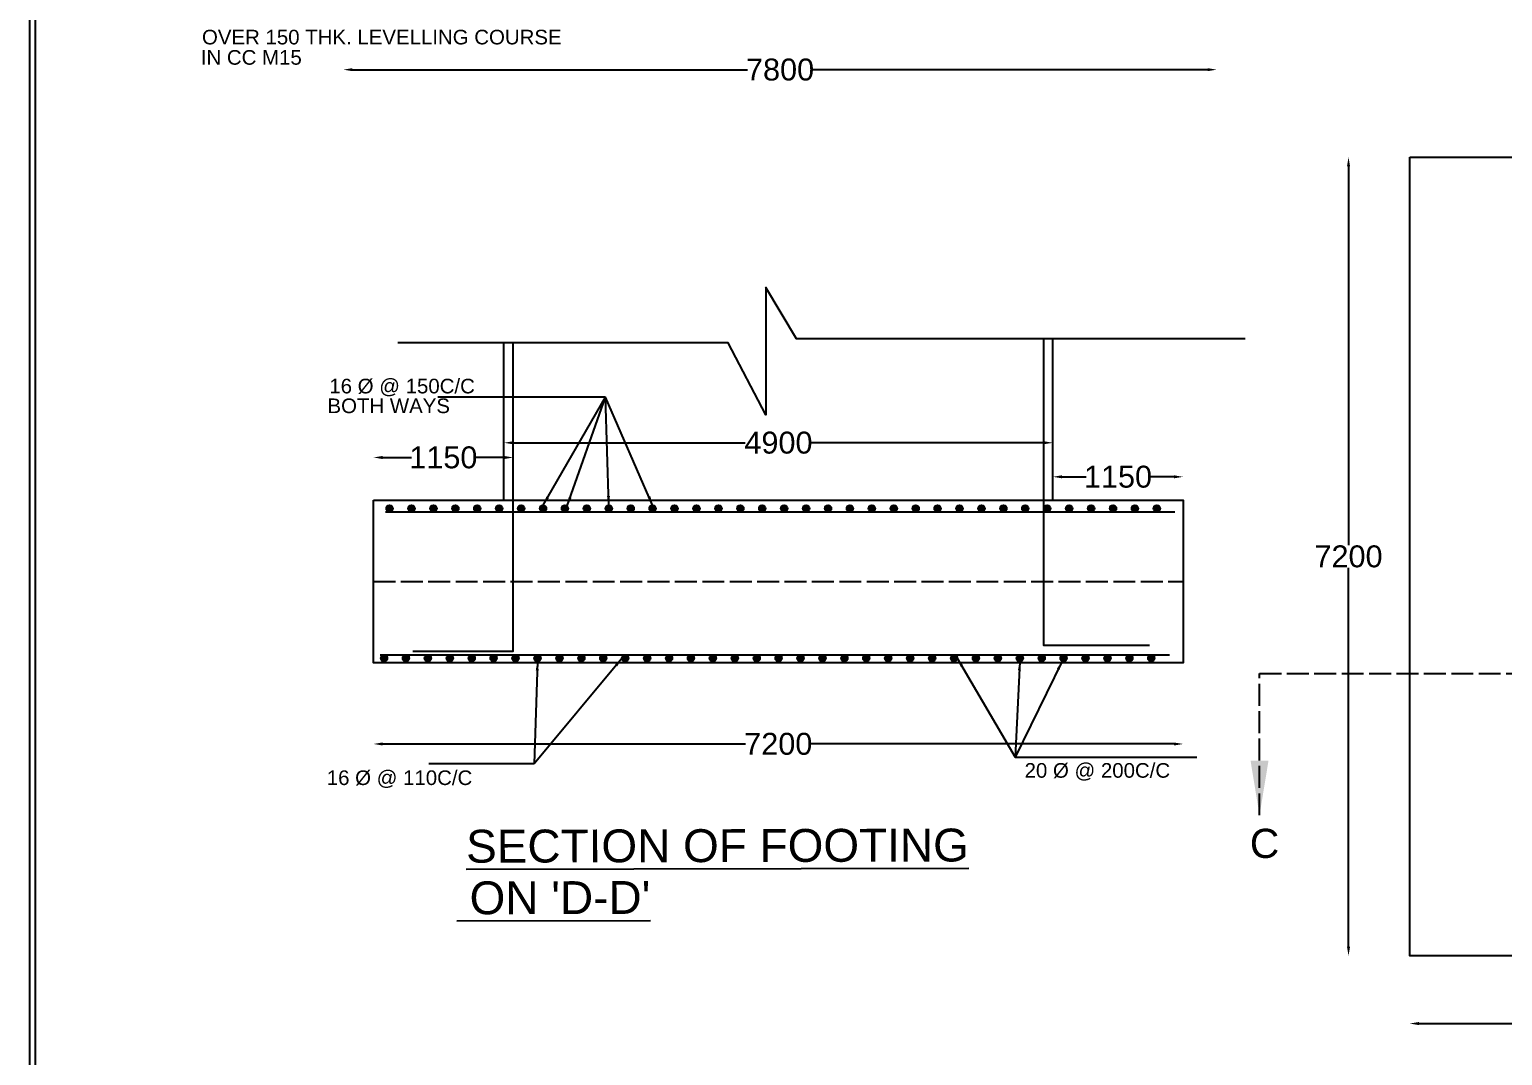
# Model space of a CAD drawing. Header units: inches. Extents: x 528254 to 544982, y -169119 to -158181.
# Drawn here: x 528254 to 532286, y -166454 to -163646 of the extents above; entities that cross this region are included whole.
import ezdxf

# ---------------------------------------------------------------- set-up
doc = ezdxf.new("R2010")
doc.units = ezdxf.units.IN
doc.header["$MEASUREMENT"] = 0
doc.linetypes.add('ACAD_ISO02W100', pattern=[15, 12, -3])
for name, color, linetype in [('DIMENSION', 7, 'Continuous'), ('DRAWING', 7, 'Continuous'), ('TEXT', 7, 'Continuous')]:
    doc.layers.add(name, color=color, linetype=linetype)
doc.styles.get("Standard").update_dxf_attribs({"font": 'arial.ttf', "height": 60})
doc.dimstyles.new('ST100', dxfattribs={"dimtxt": 100, "dimasz": 25, "dimexe": 0, "dimexo": 300, "dimgap": 0.09, "dimtad": 0, "dimtih": 1, "dimtoh": 1, "dimdec": 0, "dimzin": 0, "dimdsep": 46, "dimtxsty": 'Standard', "dimcen": 0, "dimse1": 1, "dimse2": 1, "dimadec": 0, "dimazin": 0, "dimtfac": 1, "dimtdec": 0, "dimtofl": 0, "dimtmove": 0, "dimatfit": 3, "dimfxl": 2000, "dimtolj": 1, "dimtzin": 0, "dimarcsym": 0})

# ---------------------------------------------------------------- blocks, each defined once
blk = doc.blocks.new('*D76')
at = {"layer": 'Defpoints', "color": 0, "ltscale": 0.4, "transparency": 16777216}
for p in [(529113.1, -163259.2), (531503.6, -163259.2), (531503.6, -163755.9)]:
    blk.add_point(p, dxfattribs=at)
at = {"layer": 'DIMENSION', "color": 0, "lineweight": -2, "ltscale": 0.4, "transparency": 16777216}
for p, q in [((529138.1, -163755.9), (530219.1, -163755.9)), ((531478.6, -163755.9), (530397.7, -163755.9))]:
    blk.add_line(p, q, dxfattribs=at)
at = {"layer": 'DIMENSION', "color": 0, "ltscale": 0.4, "transparency": 16777216}
for points in [[(529138.1, -163751.7), (529138.1, -163760), (529113.1, -163755.9)], [(531478.6, -163751.7), (531478.6, -163760), (531503.6, -163755.9)]]:
    blk.add_solid(points, dxfattribs=at)
at = {"layer": 'DIMENSION', "color": 0, "ltscale": 0.4, "transparency": 16777216, "insert": (530308.4, -163755.9), "char_height": 60, "attachment_point": 5}
blk.add_mtext('\\A1;7800', dxfattribs=at)
blk = doc.blocks.new('*D154')
at = {"layer": 'Defpoints', "color": 0, "ltscale": 0.4, "transparency": 16777216}
for p in [(532031.9, -166181.2), (533545.6, -166181.2), (533545.6, -166366.8)]:
    blk.add_point(p, dxfattribs=at)
at = {"layer": 'DIMENSION', "color": 0, "lineweight": -2, "ltscale": 0.4, "transparency": 16777216}
for p, q in [((532056.9, -166366.8), (532699.1, -166366.8)), ((533520.6, -166366.8), (532878.3, -166366.8))]:
    blk.add_line(p, q, dxfattribs=at)
at = {"layer": 'DIMENSION', "color": 0, "ltscale": 0.4, "transparency": 16777216}
for points in [[(532056.9, -166362.6), (532056.9, -166371), (532031.9, -166366.8)], [(533520.6, -166362.6), (533520.6, -166371), (533545.6, -166366.8)]]:
    blk.add_solid(points, dxfattribs=at)
at = {"layer": 'DIMENSION', "color": 0, "ltscale": 0.4, "transparency": 16777216, "insert": (532788.7, -166366.8), "char_height": 60, "attachment_point": 5}
blk.add_mtext('\\A1;5000', dxfattribs=at)
blk = doc.blocks.new('*D155')
at = {"layer": 'Defpoints', "color": 0, "ltscale": 0.4, "transparency": 16777216}
for p in [(531864.3, -163995.6), (532031.9, -163995.6), (532031.9, -166181.2)]:
    blk.add_point(p, dxfattribs=at)
at = {"layer": 'DIMENSION', "color": 0, "lineweight": -2, "ltscale": 0.4, "transparency": 16777216}
for p, q in [((531864.3, -164020.6), (531864.3, -165057.7)), ((531864.3, -166156.2), (531864.3, -165119.1))]:
    blk.add_line(p, q, dxfattribs=at)
at = {"layer": 'DIMENSION', "color": 0, "ltscale": 0.4, "transparency": 16777216}
for points in [[(531860.1, -164020.6), (531868.5, -164020.6), (531864.3, -163995.6)], [(531860.1, -166156.2), (531868.5, -166156.2), (531864.3, -166181.2)]]:
    blk.add_solid(points, dxfattribs=at)
at = {"layer": 'DIMENSION', "color": 0, "ltscale": 0.4, "transparency": 16777216, "insert": (531864.3, -165088.4), "char_height": 60, "attachment_point": 5}
blk.add_mtext('\\A1;7200', dxfattribs=at)
blk = doc.blocks.new('*D156')
at = {"layer": 'Defpoints', "color": 0, "ltscale": 0.4, "transparency": 16777216}
for p in [(531055.2, -164870.3), (531055.2, -164934.2), (531411.4, -164934.2)]:
    blk.add_point(p, dxfattribs=at)
at = {"layer": 'DIMENSION', "color": 0, "lineweight": -2, "ltscale": 0.4, "transparency": 16777216}
for p, q in [((531080.2, -164870.3), (531146.6, -164870.3)), ((531386.4, -164870.3), (531320.1, -164870.3))]:
    blk.add_line(p, q, dxfattribs=at)
at = {"layer": 'DIMENSION', "color": 0, "ltscale": 0.4, "transparency": 16777216}
for points in [[(531080.2, -164866.1), (531080.2, -164874.5), (531055.2, -164870.3)], [(531386.4, -164866.1), (531386.4, -164874.5), (531411.4, -164870.3)]]:
    blk.add_solid(points, dxfattribs=at)
at = {"layer": 'DIMENSION', "color": 0, "ltscale": 0.4, "transparency": 16777216, "insert": (531233.3, -164870.3), "char_height": 60, "attachment_point": 5}
blk.add_mtext('\\A1;1150', dxfattribs=at)
blk = doc.blocks.new('*D157')
at = {"layer": 'Defpoints', "color": 0, "ltscale": 0.4, "transparency": 16777216}
for p in [(529552.7, -164761.9), (529552.7, -164777.1), (531055.2, -164761.9)]:
    blk.add_point(p, dxfattribs=at)
at = {"layer": 'DIMENSION', "color": 0, "lineweight": -2, "ltscale": 0.4, "transparency": 16777216}
for p, q in [((529577.7, -164777.1), (530213.2, -164777.1)), ((531030.2, -164777.1), (530394.8, -164777.1))]:
    blk.add_line(p, q, dxfattribs=at)
at = {"layer": 'DIMENSION', "color": 0, "ltscale": 0.4, "transparency": 16777216}
for points in [[(529577.7, -164772.9), (529577.7, -164781.2), (529552.7, -164777.1)], [(531030.2, -164772.9), (531030.2, -164781.2), (531055.2, -164777.1)]]:
    blk.add_solid(points, dxfattribs=at)
at = {"layer": 'DIMENSION', "color": 0, "ltscale": 0.4, "transparency": 16777216, "insert": (530304, -164777.1), "char_height": 60, "attachment_point": 5}
blk.add_mtext('\\A1;4900', dxfattribs=at)
blk = doc.blocks.new('*D158')
at = {"layer": 'Defpoints', "color": 0, "ltscale": 0.4, "transparency": 16777216}
for p in [(529195.7, -164817.4), (529578, -164837.4), (529195.7, -164934.2)]:
    blk.add_point(p, dxfattribs=at)
at = {"layer": 'DIMENSION', "color": 0, "lineweight": -2, "ltscale": 0.4, "transparency": 16777216}
for p, q in [((529220.7, -164817.4), (529300.1, -164817.4)), ((529553, -164817.4), (529473.6, -164817.4))]:
    blk.add_line(p, q, dxfattribs=at)
at = {"layer": 'DIMENSION', "color": 0, "ltscale": 0.4, "transparency": 16777216}
for points in [[(529220.7, -164813.2), (529220.7, -164821.6), (529195.7, -164817.4)], [(529553, -164813.2), (529553, -164821.6), (529578, -164817.4)]]:
    blk.add_solid(points, dxfattribs=at)
at = {"layer": 'DIMENSION', "color": 0, "ltscale": 0.4, "transparency": 16777216, "insert": (529386.8, -164817.4), "char_height": 60, "attachment_point": 5}
blk.add_mtext('\\A1;1150', dxfattribs=at)
blk = doc.blocks.new('*D159')
at = {"layer": 'Defpoints', "color": 0, "ltscale": 0.4, "transparency": 16777216}
for p in [(529195.7, -165379.7), (531411.4, -165379.7), (531411.4, -165601.5)]:
    blk.add_point(p, dxfattribs=at)
at = {"layer": 'DIMENSION', "color": 0, "lineweight": -2, "ltscale": 0.4, "transparency": 16777216}
for p, q in [((529220.7, -165601.5), (530214.2, -165601.5)), ((531386.4, -165601.5), (530392.9, -165601.5))]:
    blk.add_line(p, q, dxfattribs=at)
at = {"layer": 'DIMENSION', "color": 0, "ltscale": 0.4, "transparency": 16777216}
for points in [[(529220.7, -165597.4), (529220.7, -165605.7), (529195.7, -165601.5)], [(531386.4, -165597.4), (531386.4, -165605.7), (531411.4, -165601.5)]]:
    blk.add_solid(points, dxfattribs=at)
at = {"layer": 'DIMENSION', "color": 0, "ltscale": 0.4, "transparency": 16777216, "insert": (530303.6, -165601.5), "char_height": 60, "attachment_point": 5}
blk.add_mtext('\\A1;7200', dxfattribs=at)

msp = doc.modelspace()

# ---------------------------------------------------------------- hatches: boundary and pattern name
at = {"layer": 'DRAWING', "ltscale": 0.4}
h = msp.add_hatch(dxfattribs=at)
h.set_pattern_fill('ANSI31', color=256, style=0)
h.set_pattern_definition([(45, (0, 0), (-0.088388347648, 0.088388347648), [])])
h.paths.add_polyline_path([(529248.6, -164956.9, 1), (529230.8, -164956.9, 1)])
h = msp.add_hatch(dxfattribs=at)
h.set_pattern_fill('ANSI31', color=256, style=0)
h.set_pattern_definition([(45, (60, -1e-14), (-0.088388347648, 0.088388347648), [])])
h.paths.add_polyline_path([(529308.6, -164956.9, 1), (529290.8, -164956.9, 1)])
h = msp.add_hatch(dxfattribs=at)
h.set_pattern_fill('ANSI31', color=256, style=0)
h.set_pattern_definition([(45, (120, -2e-14), (-0.088388347648, 0.088388347648), [])])
h.paths.add_polyline_path([(529368.6, -164956.9, 1), (529350.8, -164956.9, 1)])
h = msp.add_hatch(dxfattribs=at)
h.set_pattern_fill('ANSI31', color=256, style=0)
h.set_pattern_definition([(45, (180, -3e-14), (-0.088388347648, 0.088388347648), [])])
h.paths.add_polyline_path([(529428.6, -164956.9, 1), (529410.8, -164956.9, 1)])
h = msp.add_hatch(dxfattribs=at)
h.set_pattern_fill('ANSI31', color=256, style=0)
h.set_pattern_definition([(45, (240, -4e-14), (-0.088388347648, 0.088388347648), [])])
h.paths.add_polyline_path([(529488.6, -164956.9, 1), (529470.8, -164956.9, 1)])
h = msp.add_hatch(dxfattribs=at)
h.set_pattern_fill('ANSI31', color=256, style=0)
h.set_pattern_definition([(45, (300, -6e-14), (-0.088388347648, 0.088388347648), [])])
h.paths.add_polyline_path([(529548.6, -164956.9, 1), (529530.8, -164956.9, 1)])
h = msp.add_hatch(dxfattribs=at)
h.set_pattern_fill('ANSI31', color=256, style=0)
h.set_pattern_definition([(45, (360, -7e-14), (-0.088388347648, 0.088388347648), [])])
h.paths.add_polyline_path([(529608.6, -164956.9, 1), (529590.8, -164956.9, 1)])
h = msp.add_hatch(dxfattribs=at)
h.set_pattern_fill('ANSI31', color=256, style=0)
h.set_pattern_definition([(45, (420, -8e-14), (-0.088388347648, 0.088388347648), [])])
h.paths.add_polyline_path([(529668.6, -164956.9, 1), (529650.8, -164956.9, 1)])
h = msp.add_hatch(dxfattribs=at)
h.set_pattern_fill('ANSI31', color=256, style=0)
h.set_pattern_definition([(45, (480, -9e-14), (-0.088388347648, 0.088388347648), [])])
h.paths.add_polyline_path([(529728.6, -164956.9, 1), (529710.8, -164956.9, 1)])
h = msp.add_hatch(dxfattribs=at)
h.set_pattern_fill('ANSI31', color=256, style=0)
h.set_pattern_definition([(45, (540, -1e-13), (-0.088388347648, 0.088388347648), [])])
h.paths.add_polyline_path([(529788.6, -164956.9, 1), (529770.8, -164956.9, 1)])
h = msp.add_hatch(dxfattribs=at)
h.set_pattern_fill('ANSI31', color=256, style=0)
h.set_pattern_definition([(45, (600, -1e-13), (-0.088388347648, 0.088388347648), [])])
h.paths.add_polyline_path([(529848.6, -164956.9, 1), (529830.8, -164956.9, 1)])
h = msp.add_hatch(dxfattribs=at)
h.set_pattern_fill('ANSI31', color=256, style=0)
h.set_pattern_definition([(45, (660, -1e-13), (-0.088388347648, 0.088388347648), [])])
h.paths.add_polyline_path([(529908.6, -164956.9, 1), (529890.8, -164956.9, 1)])
h = msp.add_hatch(dxfattribs=at)
h.set_pattern_fill('ANSI31', color=256, style=0)
h.set_pattern_definition([(45, (720, -1e-13), (-0.088388347648, 0.088388347648), [])])
h.paths.add_polyline_path([(529968.6, -164956.9, 1), (529950.8, -164956.9, 1)])
h = msp.add_hatch(dxfattribs=at)
h.set_pattern_fill('ANSI31', color=256, style=0)
h.set_pattern_definition([(45, (780, -1e-13), (-0.088388347648, 0.088388347648), [])])
h.paths.add_polyline_path([(530028.6, -164956.9, 1), (530010.8, -164956.9, 1)])
h = msp.add_hatch(dxfattribs=at)
h.set_pattern_fill('ANSI31', color=256, style=0)
h.set_pattern_definition([(45, (840, -2e-13), (-0.088388347648, 0.088388347648), [])])
h.paths.add_polyline_path([(530088.6, -164956.9, 1), (530070.8, -164956.9, 1)])
h = msp.add_hatch(dxfattribs=at)
h.set_pattern_fill('ANSI31', color=256, style=0)
h.set_pattern_definition([(45, (900, -2e-13), (-0.088388347648, 0.088388347648), [])])
h.paths.add_polyline_path([(530148.6, -164956.9, 1), (530130.8, -164956.9, 1)])
h = msp.add_hatch(dxfattribs=at)
h.set_pattern_fill('ANSI31', color=256, style=0)
h.set_pattern_definition([(45, (960, -2e-13), (-0.088388347648, 0.088388347648), [])])
h.paths.add_polyline_path([(530208.6, -164956.9, 1), (530190.8, -164956.9, 1)])
h = msp.add_hatch(dxfattribs=at)
h.set_pattern_fill('ANSI31', color=256, style=0)
h.set_pattern_definition([(45, (1020, -2e-13), (-0.088388347648, 0.088388347648), [])])
h.paths.add_polyline_path([(530268.6, -164956.9, 1), (530250.8, -164956.9, 1)])
h = msp.add_hatch(dxfattribs=at)
h.set_pattern_fill('ANSI31', color=256, style=0)
h.set_pattern_definition([(45, (1080, -2e-13), (-0.088388347648, 0.088388347648), [])])
h.paths.add_polyline_path([(530328.6, -164956.9, 1), (530310.8, -164956.9, 1)])
h = msp.add_hatch(dxfattribs=at)
h.set_pattern_fill('ANSI31', color=256, style=0)
h.set_pattern_definition([(45, (1140, -2e-13), (-0.088388347648, 0.088388347648), [])])
h.paths.add_polyline_path([(530388.6, -164956.9, 1), (530370.8, -164956.9, 1)])
h = msp.add_hatch(dxfattribs=at)
h.set_pattern_fill('ANSI31', color=256, style=0)
h.set_pattern_definition([(45, (1200, -2e-13), (-0.088388347648, 0.088388347648), [])])
h.paths.add_polyline_path([(530448.6, -164956.9, 1), (530430.8, -164956.9, 1)])
h = msp.add_hatch(dxfattribs=at)
h.set_pattern_fill('ANSI31', color=256, style=0)
h.set_pattern_definition([(45, (1260, -2e-13), (-0.088388347648, 0.088388347648), [])])
h.paths.add_polyline_path([(530508.6, -164956.9, 1), (530490.8, -164956.9, 1)])
h = msp.add_hatch(dxfattribs=at)
h.set_pattern_fill('ANSI31', color=256, style=0)
h.set_pattern_definition([(45, (1320, -2e-13), (-0.088388347648, 0.088388347648), [])])
h.paths.add_polyline_path([(530568.6, -164956.9, 1), (530550.8, -164956.9, 1)])
h = msp.add_hatch(dxfattribs=at)
h.set_pattern_fill('ANSI31', color=256, style=0)
h.set_pattern_definition([(45, (1380, -3e-13), (-0.088388347648, 0.088388347648), [])])
h.paths.add_polyline_path([(530628.6, -164956.9, 1), (530610.8, -164956.9, 1)])
h = msp.add_hatch(dxfattribs=at)
h.set_pattern_fill('ANSI31', color=256, style=0)
h.set_pattern_definition([(45, (1440, -3e-13), (-0.088388347648, 0.088388347648), [])])
h.paths.add_polyline_path([(530688.6, -164956.9, 1), (530670.8, -164956.9, 1)])
h = msp.add_hatch(dxfattribs=at)
h.set_pattern_fill('ANSI31', color=256, style=0)
h.set_pattern_definition([(45, (1500, -3e-13), (-0.088388347648, 0.088388347648), [])])
h.paths.add_polyline_path([(530748.6, -164956.9, 1), (530730.8, -164956.9, 1)])
h = msp.add_hatch(dxfattribs=at)
h.set_pattern_fill('ANSI31', color=256, style=0)
h.set_pattern_definition([(45, (1560, -3e-13), (-0.088388347648, 0.088388347648), [])])
h.paths.add_polyline_path([(530808.6, -164956.9, 1), (530790.8, -164956.9, 1)])
h = msp.add_hatch(dxfattribs=at)
h.set_pattern_fill('ANSI31', color=256, style=0)
h.set_pattern_definition([(45, (1620, -3e-13), (-0.088388347648, 0.088388347648), [])])
h.paths.add_polyline_path([(530868.6, -164956.9, 1), (530850.8, -164956.9, 1)])
h = msp.add_hatch(dxfattribs=at)
h.set_pattern_fill('ANSI31', color=256, style=0)
h.set_pattern_definition([(45, (1680, -3e-13), (-0.088388347648, 0.088388347648), [])])
h.paths.add_polyline_path([(530928.6, -164956.9, 1), (530910.8, -164956.9, 1)])
h = msp.add_hatch(dxfattribs=at)
h.set_pattern_fill('ANSI31', color=256, style=0)
h.set_pattern_definition([(45, (1740, -3e-13), (-0.088388347648, 0.088388347648), [])])
h.paths.add_polyline_path([(530988.6, -164956.9, 1), (530970.8, -164956.9, 1)])
h = msp.add_hatch(dxfattribs=at)
h.set_pattern_fill('ANSI31', color=256, style=0)
h.set_pattern_definition([(45, (1800, -3e-13), (-0.088388347648, 0.088388347648), [])])
h.paths.add_polyline_path([(531048.6, -164956.9, 1), (531030.8, -164956.9, 1)])
h = msp.add_hatch(dxfattribs=at)
h.set_pattern_fill('ANSI31', color=256, style=0)
h.set_pattern_definition([(45, (1860, -3e-13), (-0.088388347648, 0.088388347648), [])])
h.paths.add_polyline_path([(531108.6, -164956.9, 1), (531090.8, -164956.9, 1)])
h = msp.add_hatch(dxfattribs=at)
h.set_pattern_fill('ANSI31', color=256, style=0)
h.set_pattern_definition([(45, (1920, -4e-13), (-0.088388347648, 0.088388347648), [])])
h.paths.add_polyline_path([(531168.6, -164956.9, 1), (531150.8, -164956.9, 1)])
h = msp.add_hatch(dxfattribs=at)
h.set_pattern_fill('ANSI31', color=256, style=0)
h.set_pattern_definition([(45, (1980, -4e-13), (-0.088388347648, 0.088388347648), [])])
h.paths.add_polyline_path([(531228.6, -164956.9, 1), (531210.8, -164956.9, 1)])
h = msp.add_hatch(dxfattribs=at)
h.set_pattern_fill('ANSI31', color=256, style=0)
h.set_pattern_definition([(45, (2040, -4e-13), (-0.088388347648, 0.088388347648), [])])
h.paths.add_polyline_path([(531288.6, -164956.9, 1), (531270.8, -164956.9, 1)])
h = msp.add_hatch(dxfattribs=at)
h.set_pattern_fill('ANSI31', color=256, style=0)
h.set_pattern_definition([(45, (2100, -4e-13), (-0.088388347648, 0.088388347648), [])])
h.paths.add_polyline_path([(531348.6, -164956.9, 1), (531330.8, -164956.9, 1)])
h = msp.add_hatch(dxfattribs=at)
h.set_pattern_fill('ANSI31', color=256, style=0)
h.set_pattern_definition([(315, (-15.2194, -330323.47561), (-0.088388347648, -0.088388347648), [])])
h.paths.add_polyline_path([(529215.6, -165366.6, 1), (529233.4, -165366.6, 1)])
h = msp.add_hatch(dxfattribs=at)
h.set_pattern_fill('ANSI31', color=256, style=0)
h.set_pattern_definition([(315, (44.7806, -330323.47561), (-0.088388347648, -0.088388347648), [])])
h.paths.add_polyline_path([(529275.6, -165366.6, 1), (529293.4, -165366.6, 1)])
h = msp.add_hatch(dxfattribs=at)
h.set_pattern_fill('ANSI31', color=256, style=0)
h.set_pattern_definition([(315, (104.7806, -330323.47561), (-0.088388347648, -0.088388347648), [])])
h.paths.add_polyline_path([(529335.6, -165366.6, 1), (529353.4, -165366.6, 1)])
h = msp.add_hatch(dxfattribs=at)
h.set_pattern_fill('ANSI31', color=256, style=0)
h.set_pattern_definition([(315, (164.7806, -330323.47561), (-0.088388347648, -0.088388347648), [])])
h.paths.add_polyline_path([(529395.6, -165366.6, 1), (529413.4, -165366.6, 1)])
h = msp.add_hatch(dxfattribs=at)
h.set_pattern_fill('ANSI31', color=256, style=0)
h.set_pattern_definition([(315, (224.7806, -330323.47561), (-0.088388347648, -0.088388347648), [])])
h.paths.add_polyline_path([(529455.6, -165366.6, 1), (529473.4, -165366.6, 1)])
h = msp.add_hatch(dxfattribs=at)
h.set_pattern_fill('ANSI31', color=256, style=0)
h.set_pattern_definition([(315, (284.7806, -330323.47561), (-0.088388347648, -0.088388347648), [])])
h.paths.add_polyline_path([(529515.6, -165366.6, 1), (529533.4, -165366.6, 1)])
h = msp.add_hatch(dxfattribs=at)
h.set_pattern_fill('ANSI31', color=256, style=0)
h.set_pattern_definition([(315, (344.7806, -330323.47561), (-0.088388347648, -0.088388347648), [])])
h.paths.add_polyline_path([(529575.6, -165366.6, 1), (529593.4, -165366.6, 1)])
h = msp.add_hatch(dxfattribs=at)
h.set_pattern_fill('ANSI31', color=256, style=0)
h.set_pattern_definition([(315, (404.7806, -330323.47561), (-0.088388347648, -0.088388347648), [])])
h.paths.add_polyline_path([(529635.6, -165366.6, 1), (529653.4, -165366.6, 1)])
h = msp.add_hatch(dxfattribs=at)
h.set_pattern_fill('ANSI31', color=256, style=0)
h.set_pattern_definition([(315, (464.7806, -330323.47561), (-0.088388347648, -0.088388347648), [])])
h.paths.add_polyline_path([(529695.6, -165366.6, 1), (529713.4, -165366.6, 1)])
h = msp.add_hatch(dxfattribs=at)
h.set_pattern_fill('ANSI31', color=256, style=0)
h.set_pattern_definition([(315, (524.7806, -330323.47561), (-0.088388347648, -0.088388347648), [])])
h.paths.add_polyline_path([(529755.6, -165366.6, 1), (529773.4, -165366.6, 1)])
h = msp.add_hatch(dxfattribs=at)
h.set_pattern_fill('ANSI31', color=256, style=0)
h.set_pattern_definition([(315, (584.7806, -330323.47561), (-0.088388347648, -0.088388347648), [])])
h.paths.add_polyline_path([(529815.6, -165366.6, 1), (529833.4, -165366.6, 1)])
h = msp.add_hatch(dxfattribs=at)
h.set_pattern_fill('ANSI31', color=256, style=0)
h.set_pattern_definition([(315, (644.7806, -330323.47561), (-0.088388347648, -0.088388347648), [])])
h.paths.add_polyline_path([(529875.6, -165366.6, 1), (529893.4, -165366.6, 1)])
h = msp.add_hatch(dxfattribs=at)
h.set_pattern_fill('ANSI31', color=256, style=0)
h.set_pattern_definition([(315, (704.7806, -330323.47561), (-0.088388347648, -0.088388347648), [])])
h.paths.add_polyline_path([(529935.6, -165366.6, 1), (529953.4, -165366.6, 1)])
h = msp.add_hatch(dxfattribs=at)
h.set_pattern_fill('ANSI31', color=256, style=0)
h.set_pattern_definition([(315, (764.7806, -330323.47561), (-0.088388347648, -0.088388347648), [])])
h.paths.add_polyline_path([(529995.6, -165366.6, 1), (530013.4, -165366.6, 1)])
h = msp.add_hatch(dxfattribs=at)
h.set_pattern_fill('ANSI31', color=256, style=0)
h.set_pattern_definition([(315, (824.7806, -330323.47561), (-0.088388347648, -0.088388347648), [])])
h.paths.add_polyline_path([(530055.6, -165366.6, 1), (530073.4, -165366.6, 1)])
h = msp.add_hatch(dxfattribs=at)
h.set_pattern_fill('ANSI31', color=256, style=0)
h.set_pattern_definition([(315, (884.7806, -330323.47561), (-0.088388347648, -0.088388347648), [])])
h.paths.add_polyline_path([(530115.6, -165366.6, 1), (530133.4, -165366.6, 1)])
h = msp.add_hatch(dxfattribs=at)
h.set_pattern_fill('ANSI31', color=256, style=0)
h.set_pattern_definition([(315, (944.7806, -330323.47561), (-0.088388347648, -0.088388347648), [])])
h.paths.add_polyline_path([(530175.6, -165366.6, 1), (530193.4, -165366.6, 1)])
h = msp.add_hatch(dxfattribs=at)
h.set_pattern_fill('ANSI31', color=256, style=0)
h.set_pattern_definition([(315, (1004.7806, -330323.47561), (-0.088388347648, -0.088388347648), [])])
h.paths.add_polyline_path([(530235.6, -165366.6, 1), (530253.4, -165366.6, 1)])
h = msp.add_hatch(dxfattribs=at)
h.set_pattern_fill('ANSI31', color=256, style=0)
h.set_pattern_definition([(315, (1064.7806, -330323.47561), (-0.088388347648, -0.088388347648), [])])
h.paths.add_polyline_path([(530295.6, -165366.6, 1), (530313.4, -165366.6, 1)])
h = msp.add_hatch(dxfattribs=at)
h.set_pattern_fill('ANSI31', color=256, style=0)
h.set_pattern_definition([(315, (1124.7806, -330323.47561), (-0.088388347648, -0.088388347648), [])])
h.paths.add_polyline_path([(530355.6, -165366.6, 1), (530373.4, -165366.6, 1)])
h = msp.add_hatch(dxfattribs=at)
h.set_pattern_fill('ANSI31', color=256, style=0)
h.set_pattern_definition([(315, (1184.7806, -330323.47561), (-0.088388347648, -0.088388347648), [])])
h.paths.add_polyline_path([(530415.6, -165366.6, 1), (530433.4, -165366.6, 1)])
h = msp.add_hatch(dxfattribs=at)
h.set_pattern_fill('ANSI31', color=256, style=0)
h.set_pattern_definition([(315, (1244.7806, -330323.47561), (-0.088388347648, -0.088388347648), [])])
h.paths.add_polyline_path([(530475.6, -165366.6, 1), (530493.4, -165366.6, 1)])
h = msp.add_hatch(dxfattribs=at)
h.set_pattern_fill('ANSI31', color=256, style=0)
h.set_pattern_definition([(315, (1304.7806, -330323.47561), (-0.088388347648, -0.088388347648), [])])
h.paths.add_polyline_path([(530535.6, -165366.6, 1), (530553.4, -165366.6, 1)])
h = msp.add_hatch(dxfattribs=at)
h.set_pattern_fill('ANSI31', color=256, style=0)
h.set_pattern_definition([(315, (1364.7806, -330323.47561), (-0.088388347648, -0.088388347648), [])])
h.paths.add_polyline_path([(530595.6, -165366.6, 1), (530613.4, -165366.6, 1)])
h = msp.add_hatch(dxfattribs=at)
h.set_pattern_fill('ANSI31', color=256, style=0)
h.set_pattern_definition([(315, (1424.7806, -330323.47561), (-0.088388347648, -0.088388347648), [])])
h.paths.add_polyline_path([(530655.6, -165366.6, 1), (530673.4, -165366.6, 1)])
h = msp.add_hatch(dxfattribs=at)
h.set_pattern_fill('ANSI31', color=256, style=0)
h.set_pattern_definition([(315, (1484.7806, -330323.47561), (-0.088388347648, -0.088388347648), [])])
h.paths.add_polyline_path([(530715.6, -165366.6, 1), (530733.4, -165366.6, 1)])
h = msp.add_hatch(dxfattribs=at)
h.set_pattern_fill('ANSI31', color=256, style=0)
h.set_pattern_definition([(315, (1544.7806, -330323.47561), (-0.088388347648, -0.088388347648), [])])
h.paths.add_polyline_path([(530775.6, -165366.6, 1), (530793.4, -165366.6, 1)])
h = msp.add_hatch(dxfattribs=at)
h.set_pattern_fill('ANSI31', color=256, style=0)
h.set_pattern_definition([(315, (1604.7806, -330323.47561), (-0.088388347648, -0.088388347648), [])])
h.paths.add_polyline_path([(530835.6, -165366.6, 1), (530853.4, -165366.6, 1)])
h = msp.add_hatch(dxfattribs=at)
h.set_pattern_fill('ANSI31', color=256, style=0)
h.set_pattern_definition([(315, (1664.7806, -330323.47561), (-0.088388347648, -0.088388347648), [])])
h.paths.add_polyline_path([(530895.6, -165366.6, 1), (530913.4, -165366.6, 1)])
h = msp.add_hatch(dxfattribs=at)
h.set_pattern_fill('ANSI31', color=256, style=0)
h.set_pattern_definition([(315, (1724.7806, -330323.47561), (-0.088388347648, -0.088388347648), [])])
h.paths.add_polyline_path([(530955.6, -165366.6, 1), (530973.4, -165366.6, 1)])
h = msp.add_hatch(dxfattribs=at)
h.set_pattern_fill('ANSI31', color=256, style=0)
h.set_pattern_definition([(315, (1784.7806, -330323.47561), (-0.088388347648, -0.088388347648), [])])
h.paths.add_polyline_path([(531015.6, -165366.6, 1), (531033.4, -165366.6, 1)])
h = msp.add_hatch(dxfattribs=at)
h.set_pattern_fill('ANSI31', color=256, style=0)
h.set_pattern_definition([(315, (1844.7806, -330323.47561), (-0.088388347648, -0.088388347648), [])])
h.paths.add_polyline_path([(531075.6, -165366.6, 1), (531093.4, -165366.6, 1)])
h = msp.add_hatch(dxfattribs=at)
h.set_pattern_fill('ANSI31', color=256, style=0)
h.set_pattern_definition([(315, (1904.7806, -330323.47561), (-0.088388347648, -0.088388347648), [])])
h.paths.add_polyline_path([(531135.6, -165366.6, 1), (531153.4, -165366.6, 1)])
h = msp.add_hatch(dxfattribs=at)
h.set_pattern_fill('ANSI31', color=256, style=0)
h.set_pattern_definition([(315, (1964.7806, -330323.47561), (-0.088388347648, -0.088388347648), [])])
h.paths.add_polyline_path([(531195.6, -165366.6, 1), (531213.4, -165366.6, 1)])
h = msp.add_hatch(dxfattribs=at)
h.set_pattern_fill('ANSI31', color=256, style=0)
h.set_pattern_definition([(315, (2024.7806, -330323.47561), (-0.088388347648, -0.088388347648), [])])
h.paths.add_polyline_path([(531255.6, -165366.6, 1), (531273.4, -165366.6, 1)])
h = msp.add_hatch(dxfattribs=at)
h.set_pattern_fill('ANSI31', color=256, style=0)
h.set_pattern_definition([(315, (2084.7806, -330323.47561), (-0.088388347648, -0.088388347648), [])])
h.paths.add_polyline_path([(531315.6, -165366.6, 1), (531333.4, -165366.6, 1)])

# ---------------------------------------------------------------- linework, layer by layer
for points in [[(544982.5, -158181), (528254, -158181), (528254, -169119), (544982.5, -169119)], [(544967, -158196.5), (528269.5, -158196.5), (528269.5, -169103.5), (544967, -169103.5)], [(532031.9, -163995.6), (533545.6, -163995.6), (533545.6, -166181.2), (532031.9, -166181.2)], [(529195.7, -164934.2), (531411.4, -164934.2), (531411.4, -165379.7), (529195.7, -165379.7)]]:
    msp.add_lwpolyline(points, close=True, dxfattribs=at)
for points in [[(531581, -164492.7), (530353.3, -164492.7), (530269.7, -164352), (530269.7, -164700.5), (530166.7, -164503.2), (529262.5, -164503.2)], [(531029.6, -164492.7), (531029.6, -165331.1), (531319.4, -165331.1)], [(531055.2, -164934.2), (531055.2, -164492.7)], [(529303.1, -165347.3), (529578, -165347.3), (529578, -164502.9)], [(529552.7, -164934.2), (529552.7, -164502.9)], [(529228.7, -164965.8), (531389.3, -164965.8)], [(529213.5, -165357.7), (531374.1, -165357.7)]]:
    msp.add_lwpolyline(points, dxfattribs=at)
at = {"layer": 'DRAWING', "linetype": 'ACAD_ISO02W100', "ltscale": 5}
msp.add_lwpolyline([(529195.7, -165156.9), (531411.4, -165156.9)], dxfattribs=at)
at = {"layer": 'DRAWING', "ltscale": 0.4}
for centre in [(529239.7, -164956.9), (529299.7, -164956.9), (529359.7, -164956.9), (529419.7, -164956.9), (529479.7, -164956.9), (529539.7, -164956.9), (529599.7, -164956.9), (529659.7, -164956.9), (529719.7, -164956.9), (529779.7, -164956.9), (529839.7, -164956.9), (529899.7, -164956.9), (529959.7, -164956.9), (530019.7, -164956.9), (530079.7, -164956.9), (530139.7, -164956.9), (530199.7, -164956.9), (530259.7, -164956.9), (530319.7, -164956.9), (530379.7, -164956.9), (530439.7, -164956.9), (530499.7, -164956.9), (530559.7, -164956.9), (530619.7, -164956.9), (530679.7, -164956.9), (530739.7, -164956.9), (530799.7, -164956.9), (530859.7, -164956.9), (530919.7, -164956.9), (530979.7, -164956.9), (531039.7, -164956.9), (531099.7, -164956.9), (531159.7, -164956.9), (531219.7, -164956.9), (531279.7, -164956.9), (531339.7, -164956.9), (529224.5, -165366.6), (529284.5, -165366.6), (529344.5, -165366.6), (529404.5, -165366.6), (529464.5, -165366.6), (529524.5, -165366.6), (529584.5, -165366.6), (529644.5, -165366.6), (529704.5, -165366.6), (529764.5, -165366.6), (529824.5, -165366.6), (529884.5, -165366.6), (529944.5, -165366.6), (530004.5, -165366.6), (530064.5, -165366.6), (530124.5, -165366.6), (530184.5, -165366.6), (530244.5, -165366.6), (530304.5, -165366.6), (530364.5, -165366.6), (530424.5, -165366.6), (530484.5, -165366.6), (530544.5, -165366.6), (530604.5, -165366.6), (530664.5, -165366.6), (530724.5, -165366.6), (530784.5, -165366.6), (530844.5, -165366.6), (530904.5, -165366.6), (530964.5, -165366.6), (531024.5, -165366.6), (531084.5, -165366.6), (531144.5, -165366.6), (531204.5, -165366.6), (531264.5, -165366.6), (531324.5, -165366.6)]:
    msp.add_circle(centre, 8.9, dxfattribs=at)

# ---------------------------------------------------------------- texts
at = {"layer": 'TEXT'}
for s, height, p in [('OVER 150 THK. LEVELLING COURSE', 40, (528726.2, -163686.7)), ('IN CC M15', 40, (528723, -163742.3)), ('16 Ø @ 150C/C', 40, (529074.7, -164641.9)), ('BOTH WAYS', 40, (529069.7, -164695.9)), ('20 Ø @ 200C/C', 40, (530977.7, -165693.9)), ('16 Ø @ 110C/C', 40, (529067.7, -165713.9)), ('C', 80, (531594.1, -165913.6))]:
    msp.add_text(s, height=height, dxfattribs=at).set_placement(p)
for s, p in [('%%USECTION OF FOOTING', (529449.3, -165926.5)), ("%%U ON 'D-D'", (529423.8, -166067.8))]:
    msp.add_text(s, height=90, rotation=0.1412, dxfattribs=at).set_placement(p)

# ---------------------------------------------------------------- dimensions: what is measured, and where the dimension line sits
at = {"layer": 'DIMENSION', "ltscale": 0.4}
for base, p1, p2, text, picture, middle in [((531503.6, -163755.9), (529113.1, -163259.2), (531503.6, -163259.2), '7800', '*D76', (530308.4, -163755.9)), ((529552.7, -164777.1), (531055.2, -164761.9), (529552.7, -164761.9), '4900', '*D157', (530304, -164777.1)), ((529195.7, -164817.4), (529578, -164837.4), (529195.7, -164934.2), '1150', '*D158', (529386.8, -164817.4)), ((531055.2, -164870.3), (531411.4, -164934.2), (531055.2, -164934.2), '1150', '*D156', (531233.3, -164870.3)), ((531411.4, -165601.5), (529195.7, -165379.7), (531411.4, -165379.7), '7200', '*D159', (530303.6, -165601.5)), ((533545.6, -166366.8), (532031.9, -166181.2), (533545.6, -166181.2), '5000', '*D154', (532788.7, -166366.8))]:
    dim = msp.add_linear_dim(base=base, p1=p1, p2=p2, text=text, dimstyle='ST100', dxfattribs=at)
    dim.commit()
    dim.dimension.update_dxf_attribs({"geometry": picture, "text_midpoint": middle})
dim = msp.add_linear_dim(base=(531864.3, -163995.6), p1=(532031.9, -166181.2), p2=(532031.9, -163995.6), angle=90, text='7200', dimstyle='ST100', dxfattribs=at)
dim.commit()
dim.dimension.update_dxf_attribs({"geometry": '*D155', "text_midpoint": (531864.3, -165088.4)})

# ---------------------------------------------------------------- leaders
at = {"layer": 'DRAWING', "linetype": 'ACAD_ISO02W100', "ltscale": 5}
msp.add_leader([(531620.7, -165796.8), (531620.7, -165408.7), (533775.6, -165408.7)], dimstyle='ST100', override={"dimasz": 150, "dimgap": 0.09, "dimtad": 0}, dxfattribs=at)
at = {"layer": 'TEXT', "ltscale": 0.4}
for points in [[(529659.7, -164948), (529830.7, -164652.7), (529372.1, -164652.7)], [(529725.5, -164950.1), (529830.7, -164652.7)], [(529839.5, -164948), (529830.7, -164652.7)], [(529959.7, -164948), (529830.7, -164652.7)], [(529875.6, -165367.2), (529635.8, -165655.7), (529347.3, -165655.7)], [(529644.5, -165375.5), (529635.8, -165655.7)], [(530793.4, -165366.6), (530952.3, -165637.6), (531448.7, -165637.6)], [(531080.6, -165374.6), (530952.3, -165637.6)], [(530964.5, -165375.5), (530952.3, -165637.6)]]:
    msp.add_leader(points, dimstyle='ST100', override={"dimgap": 0.09, "dimtad": 0}, dxfattribs=at)

doc.saveas('drawing.dxf')
